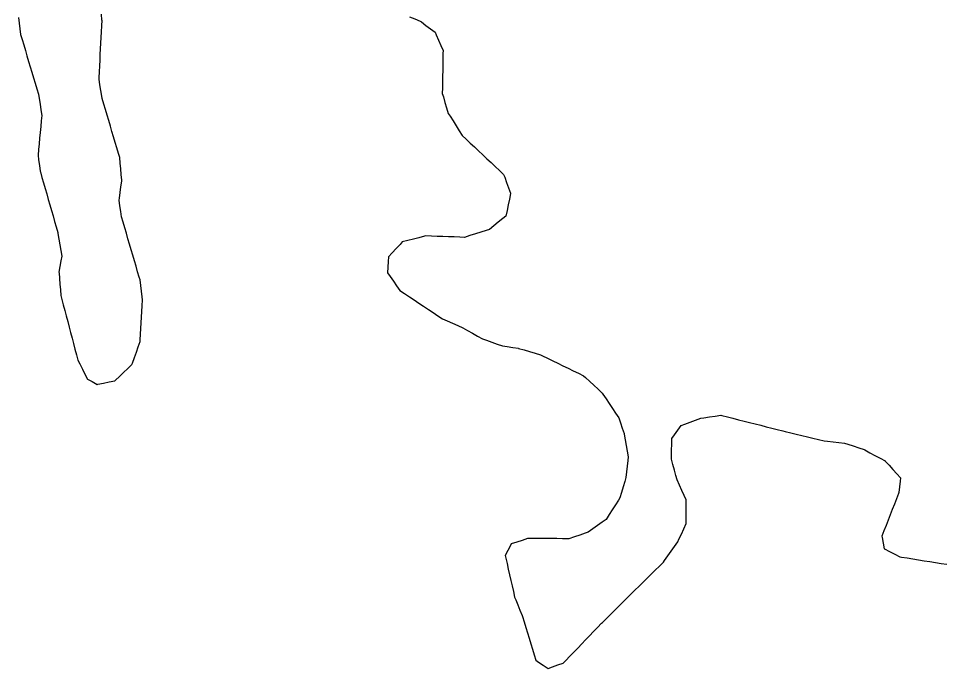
# Model space of a CAD drawing. Header units: millimetres. Extents: x 0 to 2762, y 6 to 2482.
# Drawn here: x 825.2 to 986.6, y 1356.6 to 1470.3 of the extents above; entities that cross this region are included whole.
import ezdxf

# ---------------------------------------------------------------- set-up
doc = ezdxf.new("R2010")
doc.units = ezdxf.units.MM
doc.layers.add('ALL_HOLES', color=1, linetype='Continuous')
doc.layers.add('OUTLINE_ISLAND_01_HOLE_116', color=1, linetype='Continuous')

msp = doc.modelspace()

# ---------------------------------------------------------------- linework, layer by layer
at = {"layer": 'ALL_HOLES'}
for points in [[(825.1841, 1470.442), (825.3072, 1469.4496), (825.4302, 1468.4572), (825.5533, 1467.4648), (825.8139, 1466.5964), (826.1012, 1465.6386), (826.3886, 1464.6808), (826.676, 1463.723), (826.9634, 1462.7652), (827.2508, 1461.8074), (827.5382, 1460.8495), (827.8256, 1459.8917), (828.113, 1458.9339), (828.4003, 1457.9761), (828.6877, 1457.0183), (828.8025, 1456.2652), (828.9532, 1455.2766), (829.1039, 1454.288), (829.2545, 1453.2994), (829.1644, 1452.3407), (829.0709, 1451.345), (828.9774, 1450.3494), (828.8838, 1449.3538), (828.7903, 1448.3582), (828.6967, 1447.3626), (828.6032, 1446.367), (828.7137, 1445.5339), (828.8452, 1444.5426), (828.9767, 1443.5512), (829.0105, 1443.4341), (829.2879, 1442.4733), (829.5653, 1441.5126), (829.8427, 1440.5518), (830.1201, 1439.5911), (830.3976, 1438.6303), (830.675, 1437.6696), (830.9524, 1436.7088), (831.2298, 1435.7481), (831.5072, 1434.7873), (831.7846, 1433.8266), (832.062, 1432.8658), (832.0956, 1432.6671), (832.2622, 1431.6811), (832.4287, 1430.6951), (832.5953, 1429.709), (832.7618, 1428.723), (832.6154, 1427.8894), (832.4424, 1426.9045), (832.2693, 1425.9196), (832.2782, 1425.8088), (832.3574, 1424.8119), (832.4367, 1423.8151), (832.516, 1422.8182), (832.5952, 1421.8214), (832.7723, 1421.15), (833.0272, 1420.183), (833.2822, 1419.2161), (833.5372, 1418.2491), (833.7921, 1417.2822), (834.0471, 1416.3152), (834.3021, 1415.3483), (834.557, 1414.3813), (834.812, 1413.4144), (835.0669, 1412.4474), (835.3219, 1411.4805), (835.5769, 1410.5135), (835.912, 1409.8528), (836.3643, 1408.9609), (836.8167, 1408.0691), (837.269, 1407.1772), (838.0469, 1406.7627), (838.9295, 1406.2925), (839.0827, 1406.3228), (840.0636, 1406.517), (841.0446, 1406.7111), (842.0256, 1406.9053), (842.1297, 1407.0044), (842.854, 1407.6939), (843.5784, 1408.3833), (844.3027, 1409.0728), (845.027, 1409.7622), (845.1202, 1410.0196), (845.4607, 1410.9599), (845.8012, 1411.9002), (846.1416, 1412.8404), (846.4821, 1413.7807), (846.4968, 1414.0555), (846.5503, 1415.0541), (846.6039, 1416.0527), (846.6574, 1417.0512), (846.711, 1418.0498), (846.7645, 1419.0484), (846.818, 1420.0469), (846.8716, 1421.0455), (846.8088, 1421.5698), (846.6899, 1422.5628), (846.5711, 1423.5557), (846.4522, 1424.5486), (846.3112, 1425.0293), (846.0296, 1425.9888), (845.748, 1426.9483), (845.4664, 1427.9079), (845.1848, 1428.8674), (844.9032, 1429.8269), (844.6217, 1430.7865), (844.3401, 1431.746), (844.0585, 1432.7056), (843.7769, 1433.6651), (843.4953, 1434.6246), (843.2137, 1435.5842), (843.0769, 1436.5307), (842.9338, 1437.5204), (842.7906, 1438.5101), (842.8387, 1438.8567), (842.9762, 1439.8472), (843.1137, 1440.8377), (843.2511, 1441.8282), (843.2389, 1441.9669), (843.1512, 1442.963), (843.0635, 1443.9592), (842.9758, 1444.9553), (842.8881, 1445.9515), (842.677, 1446.6632), (842.3928, 1447.622), (842.1085, 1448.5807), (841.8242, 1449.5395), (841.5399, 1450.4982), (841.2556, 1451.4569), (840.9713, 1452.4157), (840.687, 1453.3744), (840.4027, 1454.3331), (840.1184, 1455.2919), (839.8341, 1456.2506), (839.7637, 1456.6821), (839.6026, 1457.6691), (839.4415, 1458.656), (839.2803, 1459.643), (839.2961, 1459.9591), (839.346, 1460.9578), (839.3958, 1461.9566), (839.4457, 1462.9553), (839.4955, 1463.9541), (839.5454, 1464.9528), (839.5952, 1465.9516), (839.6451, 1466.9504), (839.6949, 1467.9491), (839.7447, 1468.9479), (839.7946, 1469.9466), (839.7899, 1469.9923), (839.6886, 1470.9872)], [(893.5662, 1470.5274), (894.5004, 1470.1707), (895.4346, 1469.8141), (895.6549, 1469.6487), (896.4546, 1469.0482), (897.2542, 1468.4478), (898.0539, 1467.8474), (898.2477, 1467.3991), (898.6445, 1466.4812), (899.0413, 1465.5633), (899.438, 1464.6454), (899.4296, 1464.1516), (899.4124, 1463.1518), (899.3951, 1462.1519), (899.3779, 1461.1521), (899.3607, 1460.1522), (899.3435, 1459.1524), (899.3263, 1458.1525), (899.3091, 1457.1527), (899.4927, 1456.5423), (899.7806, 1455.5846), (900.0686, 1454.627), (900.3565, 1453.6693), (900.6629, 1453.1821), (901.1952, 1452.3356), (901.7275, 1451.4891), (902.2599, 1450.6425), (902.7922, 1449.796), (903.4698, 1449.1613), (904.1997, 1448.4777), (904.9295, 1447.7941), (905.6594, 1447.1105), (906.3892, 1446.4269), (907.1191, 1445.7433), (907.849, 1445.0597), (908.5788, 1444.3761), (909.3087, 1443.6925), (910.0385, 1443.0089), (910.2165, 1442.5203), (910.5586, 1441.5806), (910.9007, 1440.641), (911.2428, 1439.7013), (911.2311, 1439.6432), (911.0338, 1438.6628), (910.8365, 1437.6825), (910.6392, 1436.7021), (910.4419, 1435.7218), (909.8728, 1435.263), (909.0942, 1434.6355), (908.3157, 1434.0079), (907.5371, 1433.3803), (907.0001, 1433.2089), (906.0475, 1432.9047), (905.0949, 1432.6004), (904.1423, 1432.2962), (903.1897, 1431.992), (902.3913, 1432.0209), (901.392, 1432.0571), (900.3926, 1432.0933), (899.3933, 1432.1295), (898.3939, 1432.1658), (897.3946, 1432.202), (896.3952, 1432.2382), (896.19, 1432.1856), (895.2212, 1431.9377), (894.2524, 1431.6898), (893.2836, 1431.4419), (892.3149, 1431.194), (891.9176, 1430.7653), (891.2378, 1430.0319), (890.5581, 1429.2984), (889.8784, 1428.565), (889.8397, 1427.7861), (889.7902, 1426.7873), (889.7406, 1425.7885), (890.1766, 1425.1671), (890.7508, 1424.3484), (891.3251, 1423.5297), (891.8993, 1422.7111), (892.7121, 1422.1682), (893.5436, 1421.6127), (894.3752, 1421.0573), (895.2067, 1420.5018), (896.0383, 1419.9464), (896.8698, 1419.3909), (897.7014, 1418.8355), (898.5329, 1418.28), (899.3645, 1417.7246), (900.164, 1417.3763), (901.0808, 1416.977), (901.9976, 1416.5777), (902.9144, 1416.1783), (903.7043, 1415.7294), (904.5737, 1415.2353), (905.4431, 1414.7413), (906.3125, 1414.2472), (907.0259, 1413.9999), (907.9707, 1413.6723), (908.9155, 1413.3448), (909.8604, 1413.0172), (910.6473, 1412.8965), (911.6358, 1412.7448), (912.6242, 1412.5931), (912.6556, 1412.5839), (913.6148, 1412.301), (914.5739, 1412.0181), (915.5331, 1411.7352), (916.4922, 1411.4523), (916.8147, 1411.2961), (917.7148, 1410.8602), (918.6148, 1410.4244), (919.5148, 1409.9886), (920.4149, 1409.5527), (921.3149, 1409.1169), (922.2149, 1408.6811), (923.1149, 1408.2452), (924.015, 1407.8094), (924.3532, 1407.4931), (925.0836, 1406.8101), (925.814, 1406.1271), (926.5444, 1405.444), (927.2748, 1404.761), (927.3867, 1404.5928), (927.9408, 1403.7604), (928.495, 1402.9279), (929.0491, 1402.0955), (929.6032, 1401.2631), (930.1573, 1400.4306), (930.4495, 1399.5725), (930.7718, 1398.6259), (931.0942, 1397.6793), (931.1116, 1397.5828), (931.2901, 1396.5989), (931.4686, 1395.6149), (931.647, 1394.631), (931.8255, 1393.647), (931.7526, 1393.0059), (931.6397, 1392.0123), (931.5267, 1391.0187), (931.4138, 1390.0251), (931.2049, 1389.311), (930.9241, 1388.3513), (930.6433, 1387.3915), (930.3625, 1386.4317), (930.1166, 1386.0504), (929.5746, 1385.2101), (929.0325, 1384.3697), (928.4905, 1383.5293), (927.9485, 1382.689), (927.2738, 1382.2016), (926.4632, 1381.616), (925.6526, 1381.0304), (924.8419, 1380.4448), (924.2964, 1380.2602), (923.3492, 1379.9395), (922.402, 1379.6189), (921.4548, 1379.2982), (921.3204, 1379.2992), (920.3204, 1379.3065), (919.3204, 1379.3137), (918.3205, 1379.321), (917.3205, 1379.3283), (916.3205, 1379.3356), (915.3205, 1379.3428), (914.3206, 1379.3501), (914.2334, 1379.3217), (913.2824, 1379.0125), (912.3314, 1378.7033), (911.3804, 1378.394), (911.2377, 1378.1182), (910.778, 1377.2301), (910.3183, 1376.342), (910.4116, 1375.9298), (910.6323, 1374.9545), (910.853, 1373.9791), (911.0737, 1373.0038), (911.2943, 1372.0284), (911.515, 1371.0531), (911.7357, 1370.0777), (911.9564, 1369.1024), (912.1405, 1368.6463), (912.5148, 1367.719), (912.8891, 1366.7917), (913.2634, 1365.8644), (913.3082, 1365.7177), (913.6007, 1364.7615), (913.8932, 1363.8052), (914.1856, 1362.8489), (914.4781, 1361.8926), (914.7706, 1360.9364), (915.0631, 1359.9801), (915.3555, 1359.0238), (915.648, 1358.0675), (916.1483, 1357.7293), (916.9767, 1357.1692), (917.8052, 1356.6091), (918.5844, 1356.8898), (919.5252, 1357.2286), (920.4661, 1357.5674), (920.9111, 1358.0302), (921.6042, 1358.751), (922.2973, 1359.4718), (922.9905, 1360.1926), (923.6836, 1360.9134), (924.3767, 1361.6342), (925.0699, 1362.355), (925.763, 1363.0758), (926.4561, 1363.7966), (927.1493, 1364.5175), (927.3062, 1364.6723), (928.0179, 1365.3748), (928.7296, 1366.0773), (929.4413, 1366.7798), (930.153, 1367.4822), (930.8647, 1368.1847), (931.5764, 1368.8872), (932.2881, 1369.5897), (932.9998, 1370.2921), (933.7115, 1370.9946), (934.4232, 1371.6971), (935.135, 1372.3996), (935.8467, 1373.102), (936.5584, 1373.8045), (937.2701, 1374.507), (937.9818, 1375.2095), (938.1876, 1375.5009), (938.7643, 1376.3179), (939.3411, 1377.1348), (939.9178, 1377.9517), (940.4946, 1378.7686), (940.6969, 1379.2103), (941.1134, 1380.1194), (941.5298, 1381.0286), (941.9463, 1381.9377), (941.947, 1382.0816), (941.9518, 1383.0815), (941.9566, 1384.0815), (941.9614, 1385.0815), (941.9662, 1386.0815), (941.619, 1386.8443), (941.2048, 1387.7545), (940.7906, 1388.6647), (940.3764, 1389.5748), (940.1716, 1390.3325), (939.9107, 1391.2979), (939.6498, 1392.2633), (939.389, 1393.2286), (939.398, 1393.8086), (939.4135, 1394.8085), (939.429, 1395.8084), (939.4445, 1396.8083), (939.9247, 1397.4666), (940.5141, 1398.2744), (941.1034, 1399.0823), (941.7364, 1399.3166), (942.6743, 1399.6636), (943.6121, 1400.0106), (944.55, 1400.3577), (945.0742, 1400.4389), (946.0624, 1400.5921), (947.0506, 1400.7452), (948.0388, 1400.8984), (948.2088, 1400.8551), (949.178, 1400.6088), (950.1472, 1400.3624), (951.1164, 1400.116), (952.0856, 1399.8697), (953.0547, 1399.6233), (954.0239, 1399.3769), (954.9931, 1399.1306), (955.9623, 1398.8842), (956.9314, 1398.6378), (957.9006, 1398.3915), (958.8698, 1398.1451), (959.2745, 1398.0482), (960.247, 1397.8155), (961.2196, 1397.5828), (962.1921, 1397.3501), (963.1647, 1397.1174), (964.1372, 1396.8846), (965.1098, 1396.6519), (966.0823, 1396.4192), (966.6593, 1396.3556), (967.6533, 1396.2461), (968.6472, 1396.1366), (969.6412, 1396.027), (970.2318, 1395.8341), (971.1824, 1395.5235), (972.1329, 1395.213), (973.0835, 1394.9024), (973.225, 1394.8254), (974.1034, 1394.3475), (974.9819, 1393.8696), (975.8603, 1393.3917), (976.7387, 1392.9138), (976.7701, 1392.8795), (977.4441, 1392.1407), (978.1181, 1391.402), (978.7922, 1390.6633), (979.4662, 1389.9246), (979.4028, 1389.3639), (979.2904, 1388.3702), (979.1781, 1387.3765), (979.1058, 1387.1925), (978.7403, 1386.2617), (978.3747, 1385.3309), (978.0092, 1384.4001), (977.6436, 1383.4694), (977.2781, 1382.5386), (976.9125, 1381.6078), (976.547, 1380.677), (976.1814, 1379.7462), (976.2206, 1379.5291), (976.3981, 1378.545), (976.5756, 1377.5609), (976.659, 1377.5178), (977.5475, 1377.0588), (978.4359, 1376.5999), (979.3244, 1376.141), (979.6414, 1376.0908), (980.6291, 1375.9343), (981.6168, 1375.7778), (982.6044, 1375.6214), (983.5921, 1375.4649), (984.5798, 1375.3085), (985.5675, 1375.152), (986.5552, 1374.9956), (987.5429, 1374.8391)]]:
    msp.add_lwpolyline(points, dxfattribs=at)
at = {"layer": 'OUTLINE_ISLAND_01_HOLE_116'}
for points in [[(825.1841, 1470.442), (825.3072, 1469.4496), (825.4302, 1468.4572), (825.5533, 1467.4648), (825.8139, 1466.5964), (826.1012, 1465.6386), (826.3886, 1464.6808), (826.676, 1463.723), (826.9634, 1462.7652), (827.2508, 1461.8074), (827.5382, 1460.8495), (827.8256, 1459.8917), (828.113, 1458.9339), (828.4003, 1457.9761), (828.6877, 1457.0183), (828.8025, 1456.2652), (828.9532, 1455.2766), (829.1039, 1454.288), (829.2545, 1453.2994), (829.1644, 1452.3407), (829.0709, 1451.345), (828.9774, 1450.3494), (828.8838, 1449.3538), (828.7903, 1448.3582), (828.6967, 1447.3626), (828.6032, 1446.367), (828.7137, 1445.5339), (828.8452, 1444.5426), (828.9767, 1443.5512), (829.0105, 1443.4341), (829.2879, 1442.4733), (829.5653, 1441.5126), (829.8427, 1440.5518), (830.1201, 1439.5911), (830.3976, 1438.6303), (830.675, 1437.6696), (830.9524, 1436.7088), (831.2298, 1435.7481), (831.5072, 1434.7873), (831.7846, 1433.8266), (832.062, 1432.8658), (832.0956, 1432.6671), (832.2622, 1431.6811), (832.4287, 1430.6951), (832.5953, 1429.709), (832.7618, 1428.723), (832.6154, 1427.8894), (832.4424, 1426.9045), (832.2693, 1425.9196), (832.2782, 1425.8088), (832.3574, 1424.8119), (832.4367, 1423.8151), (832.516, 1422.8182), (832.5952, 1421.8214), (832.7723, 1421.15), (833.0272, 1420.183), (833.2822, 1419.2161), (833.5372, 1418.2491), (833.7921, 1417.2822), (834.0471, 1416.3152), (834.3021, 1415.3483), (834.557, 1414.3813), (834.812, 1413.4144), (835.0669, 1412.4474), (835.3219, 1411.4805), (835.5769, 1410.5135), (835.912, 1409.8528), (836.3643, 1408.9609), (836.8167, 1408.0691), (837.269, 1407.1772), (838.0469, 1406.7627), (838.9295, 1406.2925), (839.0827, 1406.3228), (840.0636, 1406.517), (841.0446, 1406.7111), (842.0256, 1406.9053), (842.1297, 1407.0044), (842.854, 1407.6939), (843.5784, 1408.3833), (844.3027, 1409.0728), (845.027, 1409.7622), (845.1202, 1410.0196), (845.4607, 1410.9599), (845.8012, 1411.9002), (846.1416, 1412.8404), (846.4821, 1413.7807), (846.4968, 1414.0555), (846.5503, 1415.0541), (846.6039, 1416.0527), (846.6574, 1417.0512), (846.711, 1418.0498), (846.7645, 1419.0484), (846.818, 1420.0469), (846.8716, 1421.0455), (846.8088, 1421.5698), (846.6899, 1422.5628), (846.5711, 1423.5557), (846.4522, 1424.5486), (846.3112, 1425.0293), (846.0296, 1425.9888), (845.748, 1426.9483), (845.4664, 1427.9079), (845.1848, 1428.8674), (844.9032, 1429.8269), (844.6217, 1430.7865), (844.3401, 1431.746), (844.0585, 1432.7056), (843.7769, 1433.6651), (843.4953, 1434.6246), (843.2137, 1435.5842), (843.0769, 1436.5307), (842.9338, 1437.5204), (842.7906, 1438.5101), (842.8387, 1438.8567), (842.9762, 1439.8472), (843.1137, 1440.8377), (843.2511, 1441.8282), (843.2389, 1441.9669), (843.1512, 1442.963), (843.0635, 1443.9592), (842.9758, 1444.9553), (842.8881, 1445.9515), (842.677, 1446.6632), (842.3928, 1447.622), (842.1085, 1448.5807), (841.8242, 1449.5395), (841.5399, 1450.4982), (841.2556, 1451.4569), (840.9713, 1452.4157), (840.687, 1453.3744), (840.4027, 1454.3331), (840.1184, 1455.2919), (839.8341, 1456.2506), (839.7637, 1456.6821), (839.6026, 1457.6691), (839.4415, 1458.656), (839.2803, 1459.643), (839.2961, 1459.9591), (839.346, 1460.9578), (839.3958, 1461.9566), (839.4457, 1462.9553), (839.4955, 1463.9541), (839.5454, 1464.9528), (839.5952, 1465.9516), (839.6451, 1466.9504), (839.6949, 1467.9491), (839.7447, 1468.9479), (839.7946, 1469.9466), (839.7899, 1469.9923), (839.6886, 1470.9872)], [(893.5662, 1470.5274), (894.5004, 1470.1707), (895.4346, 1469.8141), (895.6549, 1469.6487), (896.4546, 1469.0482), (897.2542, 1468.4478), (898.0539, 1467.8474), (898.2477, 1467.3991), (898.6445, 1466.4812), (899.0413, 1465.5633), (899.438, 1464.6454), (899.4296, 1464.1516), (899.4124, 1463.1518), (899.3951, 1462.1519), (899.3779, 1461.1521), (899.3607, 1460.1522), (899.3435, 1459.1524), (899.3263, 1458.1525), (899.3091, 1457.1527), (899.4927, 1456.5423), (899.7806, 1455.5846), (900.0686, 1454.627), (900.3565, 1453.6693), (900.6629, 1453.1821), (901.1952, 1452.3356), (901.7275, 1451.4891), (902.2599, 1450.6425), (902.7922, 1449.796), (903.4698, 1449.1613), (904.1997, 1448.4777), (904.9295, 1447.7941), (905.6594, 1447.1105), (906.3892, 1446.4269), (907.1191, 1445.7433), (907.849, 1445.0597), (908.5788, 1444.3761), (909.3087, 1443.6925), (910.0385, 1443.0089), (910.2165, 1442.5203), (910.5586, 1441.5806), (910.9007, 1440.641), (911.2428, 1439.7013), (911.2311, 1439.6432), (911.0338, 1438.6628), (910.8365, 1437.6825), (910.6392, 1436.7021), (910.4419, 1435.7218), (909.8728, 1435.263), (909.0942, 1434.6355), (908.3157, 1434.0079), (907.5371, 1433.3803), (907.0001, 1433.2089), (906.0475, 1432.9047), (905.0949, 1432.6004), (904.1423, 1432.2962), (903.1897, 1431.992), (902.3913, 1432.0209), (901.392, 1432.0571), (900.3926, 1432.0933), (899.3933, 1432.1295), (898.3939, 1432.1658), (897.3946, 1432.202), (896.3952, 1432.2382), (896.19, 1432.1856), (895.2212, 1431.9377), (894.2524, 1431.6898), (893.2836, 1431.4419), (892.3149, 1431.194), (891.9176, 1430.7653), (891.2378, 1430.0319), (890.5581, 1429.2984), (889.8784, 1428.565), (889.8397, 1427.7861), (889.7902, 1426.7873), (889.7406, 1425.7885), (890.1766, 1425.1671), (890.7508, 1424.3484), (891.3251, 1423.5297), (891.8993, 1422.7111), (892.7121, 1422.1682), (893.5436, 1421.6127), (894.3752, 1421.0573), (895.2067, 1420.5018), (896.0383, 1419.9464), (896.8698, 1419.3909), (897.7014, 1418.8355), (898.5329, 1418.28), (899.3645, 1417.7246), (900.164, 1417.3763), (901.0808, 1416.977), (901.9976, 1416.5777), (902.9144, 1416.1783), (903.7043, 1415.7294), (904.5737, 1415.2353), (905.4431, 1414.7413), (906.3125, 1414.2472), (907.0259, 1413.9999), (907.9707, 1413.6723), (908.9155, 1413.3448), (909.8604, 1413.0172), (910.6473, 1412.8965), (911.6358, 1412.7448), (912.6242, 1412.5931), (912.6556, 1412.5839), (913.6148, 1412.301), (914.5739, 1412.0181), (915.5331, 1411.7352), (916.4922, 1411.4523), (916.8147, 1411.2961), (917.7148, 1410.8602), (918.6148, 1410.4244), (919.5148, 1409.9886), (920.4149, 1409.5527), (921.3149, 1409.1169), (922.2149, 1408.6811), (923.1149, 1408.2452), (924.015, 1407.8094), (924.3532, 1407.4931), (925.0836, 1406.8101), (925.814, 1406.1271), (926.5444, 1405.444), (927.2748, 1404.761), (927.3867, 1404.5928), (927.9408, 1403.7604), (928.495, 1402.9279), (929.0491, 1402.0955), (929.6032, 1401.2631), (930.1573, 1400.4306), (930.4495, 1399.5725), (930.7718, 1398.6259), (931.0942, 1397.6793), (931.1116, 1397.5828), (931.2901, 1396.5989), (931.4686, 1395.6149), (931.647, 1394.631), (931.8255, 1393.647), (931.7526, 1393.0059), (931.6397, 1392.0123), (931.5267, 1391.0187), (931.4138, 1390.0251), (931.2049, 1389.311), (930.9241, 1388.3513), (930.6433, 1387.3915), (930.3625, 1386.4317), (930.1166, 1386.0504), (929.5746, 1385.2101), (929.0325, 1384.3697), (928.4905, 1383.5293), (927.9485, 1382.689), (927.2738, 1382.2016), (926.4632, 1381.616), (925.6526, 1381.0304), (924.8419, 1380.4448), (924.2964, 1380.2602), (923.3492, 1379.9395), (922.402, 1379.6189), (921.4548, 1379.2982), (921.3204, 1379.2992), (920.3204, 1379.3065), (919.3204, 1379.3137), (918.3205, 1379.321), (917.3205, 1379.3283), (916.3205, 1379.3356), (915.3205, 1379.3428), (914.3206, 1379.3501), (914.2334, 1379.3217), (913.2824, 1379.0125), (912.3314, 1378.7033), (911.3804, 1378.394), (911.2377, 1378.1182), (910.778, 1377.2301), (910.3183, 1376.342), (910.4116, 1375.9298), (910.6323, 1374.9545), (910.853, 1373.9791), (911.0737, 1373.0038), (911.2943, 1372.0284), (911.515, 1371.0531), (911.7357, 1370.0777), (911.9564, 1369.1024), (912.1405, 1368.6463), (912.5148, 1367.719), (912.8891, 1366.7917), (913.2634, 1365.8644), (913.3082, 1365.7177), (913.6007, 1364.7615), (913.8932, 1363.8052), (914.1856, 1362.8489), (914.4781, 1361.8926), (914.7706, 1360.9364), (915.0631, 1359.9801), (915.3555, 1359.0238), (915.648, 1358.0675), (916.1483, 1357.7293), (916.9767, 1357.1692), (917.8052, 1356.6091), (918.5844, 1356.8898), (919.5252, 1357.2286), (920.4661, 1357.5674), (920.9111, 1358.0302), (921.6042, 1358.751), (922.2973, 1359.4718), (922.9905, 1360.1926), (923.6836, 1360.9134), (924.3767, 1361.6342), (925.0699, 1362.355), (925.763, 1363.0758), (926.4561, 1363.7966), (927.1493, 1364.5175), (927.3062, 1364.6723), (928.0179, 1365.3748), (928.7296, 1366.0773), (929.4413, 1366.7798), (930.153, 1367.4822), (930.8647, 1368.1847), (931.5764, 1368.8872), (932.2881, 1369.5897), (932.9998, 1370.2921), (933.7115, 1370.9946), (934.4232, 1371.6971), (935.135, 1372.3996), (935.8467, 1373.102), (936.5584, 1373.8045), (937.2701, 1374.507), (937.9818, 1375.2095), (938.1876, 1375.5009), (938.7643, 1376.3179), (939.3411, 1377.1348), (939.9178, 1377.9517), (940.4946, 1378.7686), (940.6969, 1379.2103), (941.1134, 1380.1194), (941.5298, 1381.0286), (941.9463, 1381.9377), (941.947, 1382.0816), (941.9518, 1383.0815), (941.9566, 1384.0815), (941.9614, 1385.0815), (941.9662, 1386.0815), (941.619, 1386.8443), (941.2048, 1387.7545), (940.7906, 1388.6647), (940.3764, 1389.5748), (940.1716, 1390.3325), (939.9107, 1391.2979), (939.6498, 1392.2633), (939.389, 1393.2286), (939.398, 1393.8086), (939.4135, 1394.8085), (939.429, 1395.8084), (939.4445, 1396.8083), (939.9247, 1397.4666), (940.5141, 1398.2744), (941.1034, 1399.0823), (941.7364, 1399.3166), (942.6743, 1399.6636), (943.6121, 1400.0106), (944.55, 1400.3577), (945.0742, 1400.4389), (946.0624, 1400.5921), (947.0506, 1400.7452), (948.0388, 1400.8984), (948.2088, 1400.8551), (949.178, 1400.6088), (950.1472, 1400.3624), (951.1164, 1400.116), (952.0856, 1399.8697), (953.0547, 1399.6233), (954.0239, 1399.3769), (954.9931, 1399.1306), (955.9623, 1398.8842), (956.9314, 1398.6378), (957.9006, 1398.3915), (958.8698, 1398.1451), (959.2745, 1398.0482), (960.247, 1397.8155), (961.2196, 1397.5828), (962.1921, 1397.3501), (963.1647, 1397.1174), (964.1372, 1396.8846), (965.1098, 1396.6519), (966.0823, 1396.4192), (966.6593, 1396.3556), (967.6533, 1396.2461), (968.6472, 1396.1366), (969.6412, 1396.027), (970.2318, 1395.8341), (971.1824, 1395.5235), (972.1329, 1395.213), (973.0835, 1394.9024), (973.225, 1394.8254), (974.1034, 1394.3475), (974.9819, 1393.8696), (975.8603, 1393.3917), (976.7387, 1392.9138), (976.7701, 1392.8795), (977.4441, 1392.1407), (978.1181, 1391.402), (978.7922, 1390.6633), (979.4662, 1389.9246), (979.4028, 1389.3639), (979.2904, 1388.3702), (979.1781, 1387.3765), (979.1058, 1387.1925), (978.7403, 1386.2617), (978.3747, 1385.3309), (978.0092, 1384.4001), (977.6436, 1383.4694), (977.2781, 1382.5386), (976.9125, 1381.6078), (976.547, 1380.677), (976.1814, 1379.7462), (976.2206, 1379.5291), (976.3981, 1378.545), (976.5756, 1377.5609), (976.659, 1377.5178), (977.5475, 1377.0588), (978.4359, 1376.5999), (979.3244, 1376.141), (979.6414, 1376.0908), (980.6291, 1375.9343), (981.6168, 1375.7778), (982.6044, 1375.6214), (983.5921, 1375.4649), (984.5798, 1375.3085), (985.5675, 1375.152), (986.5552, 1374.9956), (987.5429, 1374.8391)]]:
    msp.add_lwpolyline(points, dxfattribs=at)

doc.saveas('drawing.dxf')
